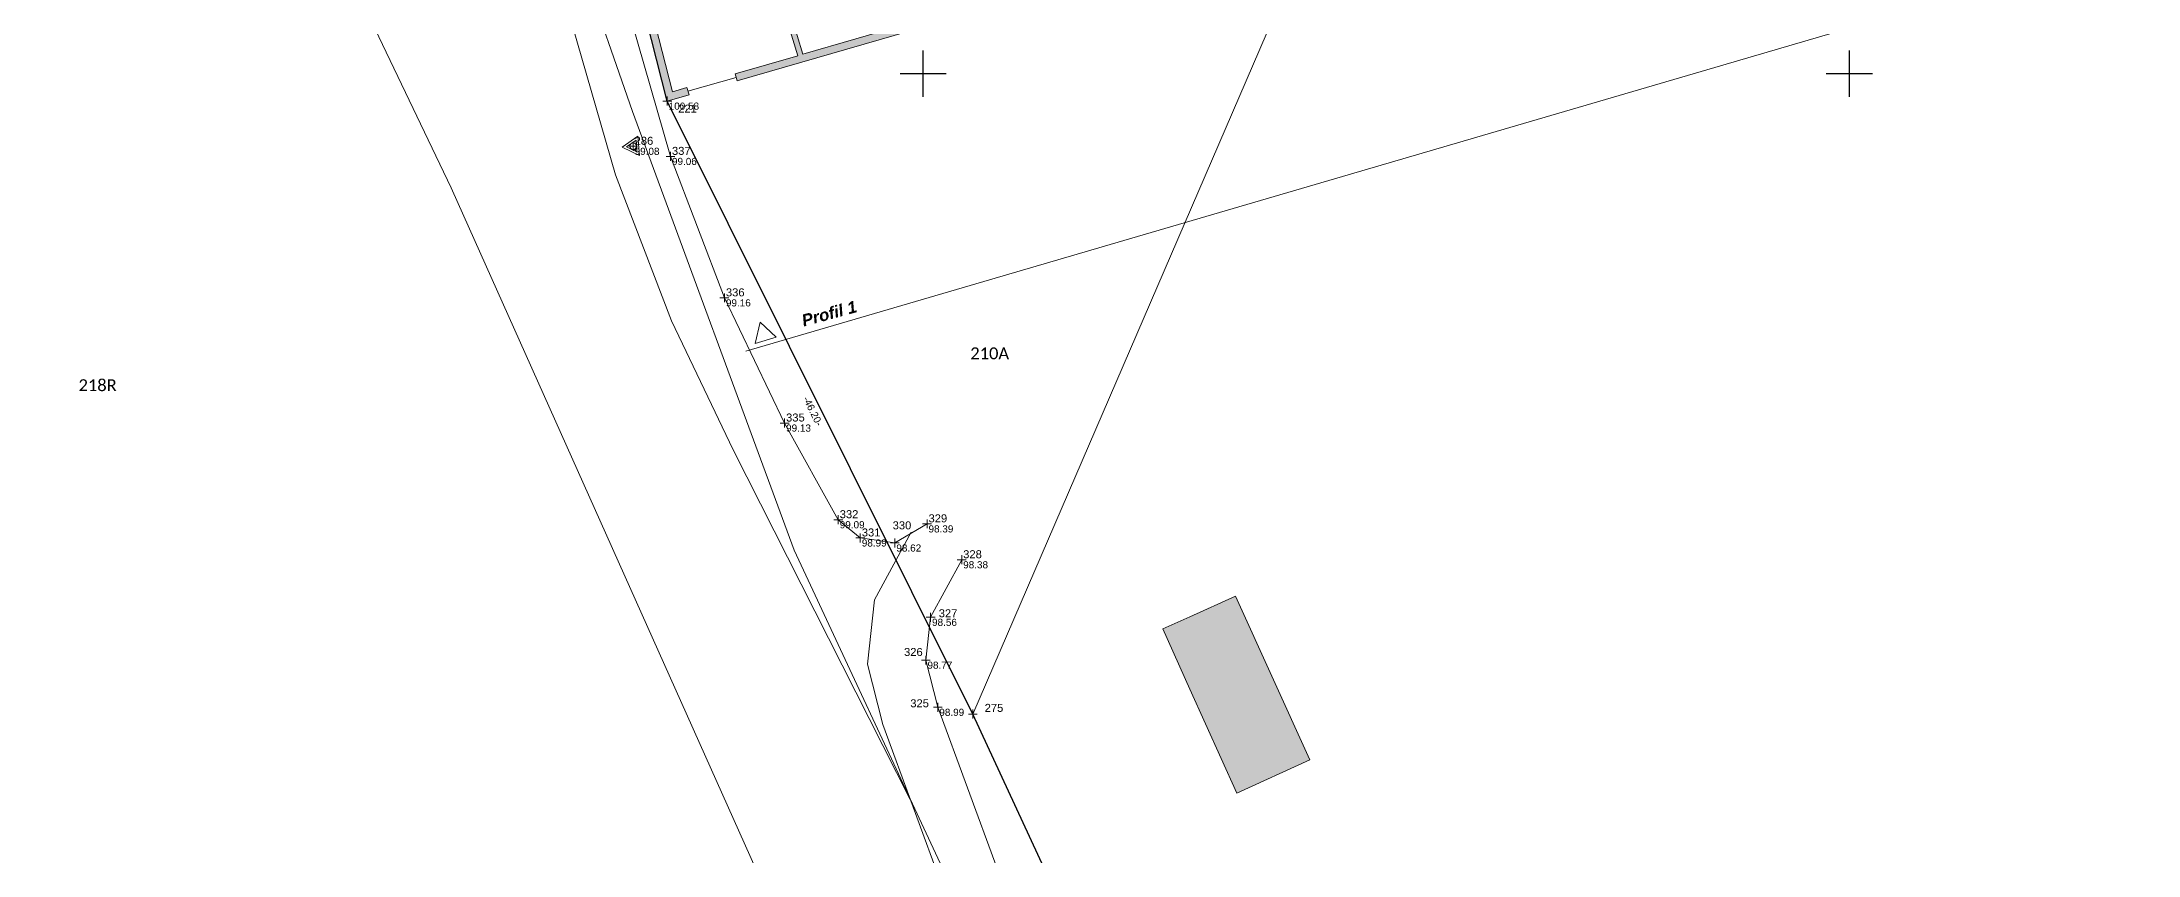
# Model space of a CAD drawing. Header units: metres. Extents: x 113120 to 240396, y 120329 to 242116.
# Drawn here: x 116940.5 to 117082, y 120947.3 to 121002.1 of the extents above; entities that cross this region are included whole.
import ezdxf
from ezdxf.enums import TextEntityAlignment as Align

# ---------------------------------------------------------------- set-up
doc = ezdxf.new("R2010")
doc.units = ezdxf.units.M
doc.header["$LTSCALE"] = 3
doc.header["$PDMODE"] = 2
doc.header["$PDSIZE"] = 0.3
doc.layers.get('0').update_dxf_attribs({"lineweight": 0})
for name, color, linetype, lineweight in [('Batiment', 4, 'Continuous', 0), ('Bpn_CaPa', 78, 'Continuous', 0), ('Bpn_ReBu', 4, 'Continuous', 0), ('Bpt_CaNu', 7, 'Continuous', 0), ('Cotation Linéaire', 6, 'Continuous', 0), ('Coupe profil', 10, 'Continuous', 0), ('Hachure batiment', 11, 'Continuous', 0), ('Hachure bâtiment', 11, 'Continuous', 0), ('Limite de propriété', 5, 'Continuous', 30), ('Route', 1, 'Continuous', 0), ('station', 30, 'Continuous', 0), ('TopoAlt', 30, 'Continuous', 0), ('TOPOJIS', 5, 'Continuous', 0), ('TopoMat', 5, 'Continuous', 0)]:
    doc.layers.add(name, color=color, linetype=linetype, lineweight=lineweight)
doc.layers.add('Carroyage(1)_Croix', color=7, linetype='Continuous')
doc.styles.add('Legend', font='')
doc.styles.get("Standard").update_dxf_attribs({"font": 'arial.ttf'})
doc.styles.get('Legend').set_extended_font_data('Calibri')

# ---------------------------------------------------------------- blocks, each defined once
blk = doc.blocks.new('TCPOINT')
at = {"color": 0}
blk.add_point((0, 0), dxfattribs=at)
at = {"layer": 'TopoAlt'}
blk.add_attdef('ALT', text='', height=0.3, dxfattribs=at).set_placement((0.1, -0.1), align=Align.TOP_LEFT)
at = {"layer": 'TopoMat'}
blk.add_attdef('MAT', (0.1, 0.1), '', height=0.3, dxfattribs=at)
blk = doc.blocks.new('t001')
at = {"color": 0}
blk.add_line((0, 0), (0, 0), dxfattribs=at)
for points in [[(0.65, -0.37), (0, 0.75), (-0.65, -0.38)], [(0.39, -0.22), (0, 0.45), (-0.39, -0.23)]]:
    blk.add_lwpolyline(points, close=True, dxfattribs=at)
blk.add_circle((0, 0), 0.225, dxfattribs=at)

msp = doc.modelspace()

# ---------------------------------------------------------------- hatches: boundary and pattern name
at = {"layer": 'Hachure batiment'}
h = msp.add_hatch(color=256, dxfattribs=at)
h.dxf.hatch_style = 1
h.paths.add_polyline_path([(116984.06, 120999.06), (116983.08, 120998.78), (116980.18, 121010.18), (116979.7, 121010.04), (116982.73, 120998.15), (116984.2, 120998.58)])
h = msp.add_hatch(color=256, dxfattribs=at)
h.dxf.hatch_style = 1
h.paths.add_polyline_path([(116990.54, 121005.71), (116991.87, 121001.31), (116999.03, 121003.37), (116997.4, 121008.73), (116997.74, 121008.83), (116999.37, 121003.46), (117000.08, 121003.67), (117000.22, 121003.19), (116987.45, 120999.51), (116987.31, 120999.99), (116991.54, 121001.21), (116990.2, 121005.61)])
at = {"layer": 'Hachure bâtiment'}
h = msp.add_hatch(color=256, dxfattribs=at)
h.dxf.hatch_style = 1
h.paths.add_polyline_path([(117026.08, 120953.72), (117021.17, 120951.48), (117018, 120958.5), (117016.17, 120962.55), (117018, 120963.37), (117021.08, 120964.77)], flags=17)

# ---------------------------------------------------------------- linework, layer by layer
at = {"layer": 'Batiment'}
for p, q in [((116982.73, 120998.15), (116979.7, 121010.04)), ((116983.08, 120998.78), (116980.18, 121010.18)), ((116989.38, 121008.31), (116991.54, 121001.21)), ((116989.82, 121008.08), (116991.87, 121001.31)), ((117000.22, 121003.19), (116987.45, 120999.51)), ((116999.03, 121003.37), (116991.87, 121001.31)), ((116991.54, 121001.21), (116987.31, 120999.99)), ((116984.13, 120998.82, 47.28), (116987.38, 120999.75, 46.49)), ((116987.45, 120999.51, 92.99), (116987.31, 120999.99)), ((116984.2, 120998.58), (116982.73, 120998.15)), ((116984.06, 120999.06), (116983.08, 120998.78)), ((116984.2, 120998.58, 94.55), (116984.06, 120999.06))]:
    msp.add_line(p, q, dxfattribs=at)
at = {"layer": 'Batiment', "flags": 128}
msp.add_lwpolyline([(116982.73, 120998.15), (116979.7, 121010.04), (116977.64, 121017.78), (116972.15, 121038.4)], dxfattribs=at)
at = {"layer": 'Bpn_CaPa'}
for p, q in [((117023.63, 121003.78), (117003.35, 120956.81)), ((117003.35, 120956.81), (117023.63, 121003.78))]:
    msp.add_line(p, q, dxfattribs=at)
for points in [[(116847.38, 121255.08), (116860.38, 121250.89), (116868.25, 121245.05), (116875.4, 121235.68), (116880.03, 121226.92), (116884.86, 121213.63), (116895.51, 121174.98), (116912.07, 121131.81), (116928.58, 121103.03), (116950.43, 121066.91), (116960.15, 121050.76), (116966.81, 121036.5), (116980.39, 120997.45), (116991.3, 120967.86), (117001.3, 120946.41)], [(117011.69, 120895.01), (116968.15, 120992.3), (116956.05, 121017.56), (116944.54, 121037.83), (116931.11, 121057.71), (116917.99, 121072.98), (116917.72, 121075.47), (116916.09, 121077.99), (116896.43, 121108.34), (116869.32, 121140.05), (116835.31, 121174.2), (116819.81, 121186.93), (116798.04, 121202.58), (116777.24, 121220.04), (116747.29, 121249.75), (116749.44, 121251.99)]]:
    msp.add_lwpolyline(points, dxfattribs=at)
msp.add_lwpolyline([(116874.34, 121064.33), (116891.21, 121070.2), (116917.99, 121072.98), (116931.11, 121057.71), (116944.54, 121037.83), (116956.05, 121017.56), (116968.15, 120992.3), (117011.69, 120895.01), (116961.51, 120877.4), (116874.34, 121064.33)], close=True, dxfattribs=at)
at = {"layer": 'Bpn_ReBu'}
msp.add_lwpolyline([(117026.08, 120953.72), (117021.17, 120951.48), (117018, 120958.5), (117016.17, 120962.55), (117018, 120963.37), (117021.08, 120964.77), (117026.08, 120953.72)], close=True, dxfattribs=at)
at = {"layer": 'Carroyage(1)_Croix'}
for p, q in [((117000, 120998.44), (117000, 121001.56)), ((117062.5, 120998.44), (117062.5, 121001.56)), ((116998.44, 121000), (117001.56, 121000)), ((117060.94, 121000), (117064.06, 121000))]:
    msp.add_line(p, q, dxfattribs=at)
at = {"layer": 'Coupe profil', "color": 1, "flags": 128}
msp.add_lwpolyline([(116988.03, 120981.28), (117061.57, 121002.79)], dxfattribs=at)
msp.add_lwpolyline([(116989, 120983.25), (116988.66, 120981.81), (116990.07, 120982.23)], close=True, dxfattribs=at)
at = {"layer": 'Limite de propriété'}
for p, q in [((116982.73, 120998.15), (116979.7, 121010.04)), ((117003.35, 120956.81), (116982.73, 120998.15)), ((117018.4, 120924.41), (117003.35, 120956.81)), ((117003.35, 120956.81), (117003.35, 120956.81))]:
    msp.add_line(p, q, dxfattribs=at)
at = {"layer": 'Route', "flags": 128}
for points in [[(117000.26, 120969.64), (116998.09, 120968.35), (116995.76, 120968.69), (116994.27, 120969.92), (116990.65, 120976.44), (116986.59, 120984.88), (116982.95, 120994.42), (116977.16, 121014.51), (116973.32, 121028.24), (116969.47, 121038.93), (116964.99, 121049.44), (116958.91, 121060.15), (116948.56, 121076.99)], [(116999.13, 120951.05), (116987.19, 120974.64), (116983.01, 120983.34), (116979.25, 120993.18), (116973.4, 121013.44), (116969.6, 121027.05), (116965.84, 121037.5), (116961.48, 121047.71), (116955.55, 121058.17), (116945.21, 121075)], [(117078.47, 120782.01), (117055.61, 120819.47), (117050.88, 120828.43), (117047.12, 120837.45), (117043.88, 120847.14), (117040.35, 120856.45), (117036.8, 120864.17), (117031.89, 120874.52), (117022.75, 120894.82), (117011.71, 120920.39), (117001.37, 120944.97), (116997.27, 120956.12), (116996.24, 120960.17), (116996.71, 120964.52), (116999.18, 120969.07)], [(117081.98, 120783.75), (117058.99, 120821.4), (117054.4, 120830.09), (117050.76, 120838.82), (117047.54, 120848.45), (117043.94, 120857.96), (117040.32, 120865.82), (117035.43, 120876.15), (117026.31, 120896.39), (117015.29, 120921.92), (117004.99, 120946.4), (117000.99, 120957.27), (117000.18, 120960.45), (117000.5, 120963.34), (117002.6, 120967.22)]]:
    msp.add_lwpolyline(points, dxfattribs=at)

# ---------------------------------------------------------------- block references
at = {"layer": 'station', "rotation": 214.0243778545051}
msp.add_blockref('t001', (116980.43, 120995.1), dxfattribs=at)
msp.add_blockref('t001', (116980.43, 120995.1), dxfattribs=at)
at = {"layer": 'TOPOJIS'}
ref = msp.add_blockref('TCPOINT', (116982.73, 120998.15, 100.58), dxfattribs=at)
ref.add_attrib('MAT', '221', (116983.47, 120997.37, 100.58), dxfattribs={"layer": 'TopoMat', "height": 0.54})
ref.add_attrib('ALT', '100.58', dxfattribs={"layer": 'TopoAlt', "height": 0.48}).set_placement((116982.83, 120998.05, 100.58), align=Align.TOP_LEFT)
ref = msp.add_blockref('TCPOINT', (116980.43, 120995.1, 99.08), dxfattribs=at)
ref.add_attrib('MAT', '286', (116980.53, 120995.2, 99.08), dxfattribs={"layer": 'TopoMat', "height": 0.54})
ref.add_attrib('ALT', '99.08', dxfattribs={"layer": 'TopoAlt', "height": 0.48}).set_placement((116980.53, 120995, 99.08), align=Align.TOP_LEFT)
ref = msp.add_blockref('TCPOINT', (116982.95, 120994.42, 99.06), dxfattribs=at)
ref.add_attrib('MAT', '337', (116983.05, 120994.52, 99.06), dxfattribs={"layer": 'TopoMat', "height": 0.54})
ref.add_attrib('ALT', '99.06', dxfattribs={"layer": 'TopoAlt', "height": 0.48}).set_placement((116983.05, 120994.32, 99.06), align=Align.TOP_LEFT)
ref = msp.add_blockref('TCPOINT', (116986.59, 120984.88, 99.16), dxfattribs=at)
ref.add_attrib('MAT', '336', (116986.69, 120984.98, 99.16), dxfattribs={"layer": 'TopoMat', "height": 0.54})
ref.add_attrib('ALT', '99.16', dxfattribs={"layer": 'TopoAlt', "height": 0.48}).set_placement((116986.69, 120984.78, 99.16), align=Align.TOP_LEFT)
ref = msp.add_blockref('TCPOINT', (116990.65, 120976.44, 99.13), dxfattribs=at)
ref.add_attrib('MAT', '335', (116990.75, 120976.54, 99.13), dxfattribs={"layer": 'TopoMat', "height": 0.54})
ref.add_attrib('ALT', '99.13', dxfattribs={"layer": 'TopoAlt', "height": 0.48}).set_placement((116990.75, 120976.34, 99.13), align=Align.TOP_LEFT)
ref = msp.add_blockref('TCPOINT', (116994.27, 120969.92, 99.09), dxfattribs=at)
ref.add_attrib('MAT', '332', (116994.37, 120970.02, 99.09), dxfattribs={"layer": 'TopoMat', "height": 0.54})
ref.add_attrib('ALT', '99.09', dxfattribs={"layer": 'TopoAlt', "height": 0.48}).set_placement((116994.37, 120969.82, 99.09), align=Align.TOP_LEFT)
ref = msp.add_blockref('TCPOINT', (116998.09, 120968.35, 98.62), dxfattribs=at)
ref.add_attrib('MAT', '330', (116997.94, 120969.27, 98.62), dxfattribs={"layer": 'TopoMat', "height": 0.54})
ref.add_attrib('ALT', '98.62', dxfattribs={"layer": 'TopoAlt', "height": 0.48}).set_placement((116998.19, 120968.25, 98.62), align=Align.TOP_LEFT)
ref = msp.add_blockref('TCPOINT', (117000.26, 120969.64, 98.39), dxfattribs=at)
ref.add_attrib('MAT', '329', (117000.36, 120969.74, 98.39), dxfattribs={"layer": 'TopoMat', "height": 0.54})
ref.add_attrib('ALT', '98.39', dxfattribs={"layer": 'TopoAlt', "height": 0.48}).set_placement((117000.36, 120969.54, 98.39), align=Align.TOP_LEFT)
ref = msp.add_blockref('TCPOINT', (116995.76, 120968.69, 98.99), dxfattribs=at)
ref.add_attrib('MAT', '331', (116995.86, 120968.79, 98.99), dxfattribs={"layer": 'TopoMat', "height": 0.54})
ref.add_attrib('ALT', '98.99', dxfattribs={"layer": 'TopoAlt', "height": 0.48}).set_placement((116995.86, 120968.59, 98.99), align=Align.TOP_LEFT)
ref = msp.add_blockref('TCPOINT', (117002.6, 120967.22, 98.38), dxfattribs=at)
ref.add_attrib('MAT', '328', (117002.7, 120967.32, 98.38), dxfattribs={"layer": 'TopoMat', "height": 0.54})
ref.add_attrib('ALT', '98.38', dxfattribs={"layer": 'TopoAlt', "height": 0.48}).set_placement((117002.7, 120967.12, 98.38), align=Align.TOP_LEFT)
ref = msp.add_blockref('TCPOINT', (117000.5, 120963.34, 98.56), dxfattribs=at)
ref.add_attrib('MAT', '327', (117001.05, 120963.34), dxfattribs={"layer": 'TopoMat', "height": 0.54})
ref.add_attrib('ALT', '98.56', dxfattribs={"layer": 'TopoAlt', "height": 0.48}).set_placement((117000.6, 120963.24, 98.56), align=Align.TOP_LEFT)
ref = msp.add_blockref('TCPOINT', (117000.18, 120960.45, 98.77), dxfattribs=at)
ref.add_attrib('MAT', '326', (116998.71, 120960.73, 98.77), dxfattribs={"layer": 'TopoMat', "height": 0.54})
ref.add_attrib('ALT', '98.77', dxfattribs={"layer": 'TopoAlt', "height": 0.48}).set_placement((117000.29, 120960.35, 98.77), align=Align.TOP_LEFT)
ref = msp.add_blockref('TCPOINT', (117000.99, 120957.27, 98.99), dxfattribs=at)
ref.add_attrib('MAT', '325', (116999.13, 120957.27), dxfattribs={"layer": 'TopoMat', "height": 0.54})
ref.add_attrib('ALT', '98.99', dxfattribs={"layer": 'TopoAlt', "height": 0.48}).set_placement((117001.09, 120957.17, 98.99), align=Align.TOP_LEFT)
ref = msp.add_blockref('TCPOINT', (117003.35, 120956.81), dxfattribs=at)
ref.add_attrib('MAT', '275', (117004.15, 120956.96), dxfattribs={"layer": 'TopoMat', "height": 0.54})

# ---------------------------------------------------------------- texts
at = {"layer": 'Bpt_CaNu', "char_height": 0.8, "attachment_point": 7, "style": 'Legend'}
for s, insert in [('210A', (117003.18, 120980.73)), ('218R', (116943.01, 120978.58))]:
    msp.add_mtext(s, dxfattribs=dict(at, insert=insert))
at = {"layer": 'Cotation Linéaire'}
msp.add_text('-46.20-', height=0.48, rotation=296.5098, dxfattribs=at).set_placement((116992.77, 120977.35), align=Align.TOP_CENTER)
at = {"layer": 'Coupe profil', "insert": (116991.94, 120982.93), "char_height": 0.8, "width": 35.0679, "attachment_point": 7, "rotation": 15.1644}
msp.add_mtext('{\\fArial|b1|i1|c0|p34;Profil 1}', dxfattribs=at)

doc.saveas('drawing.dxf')
